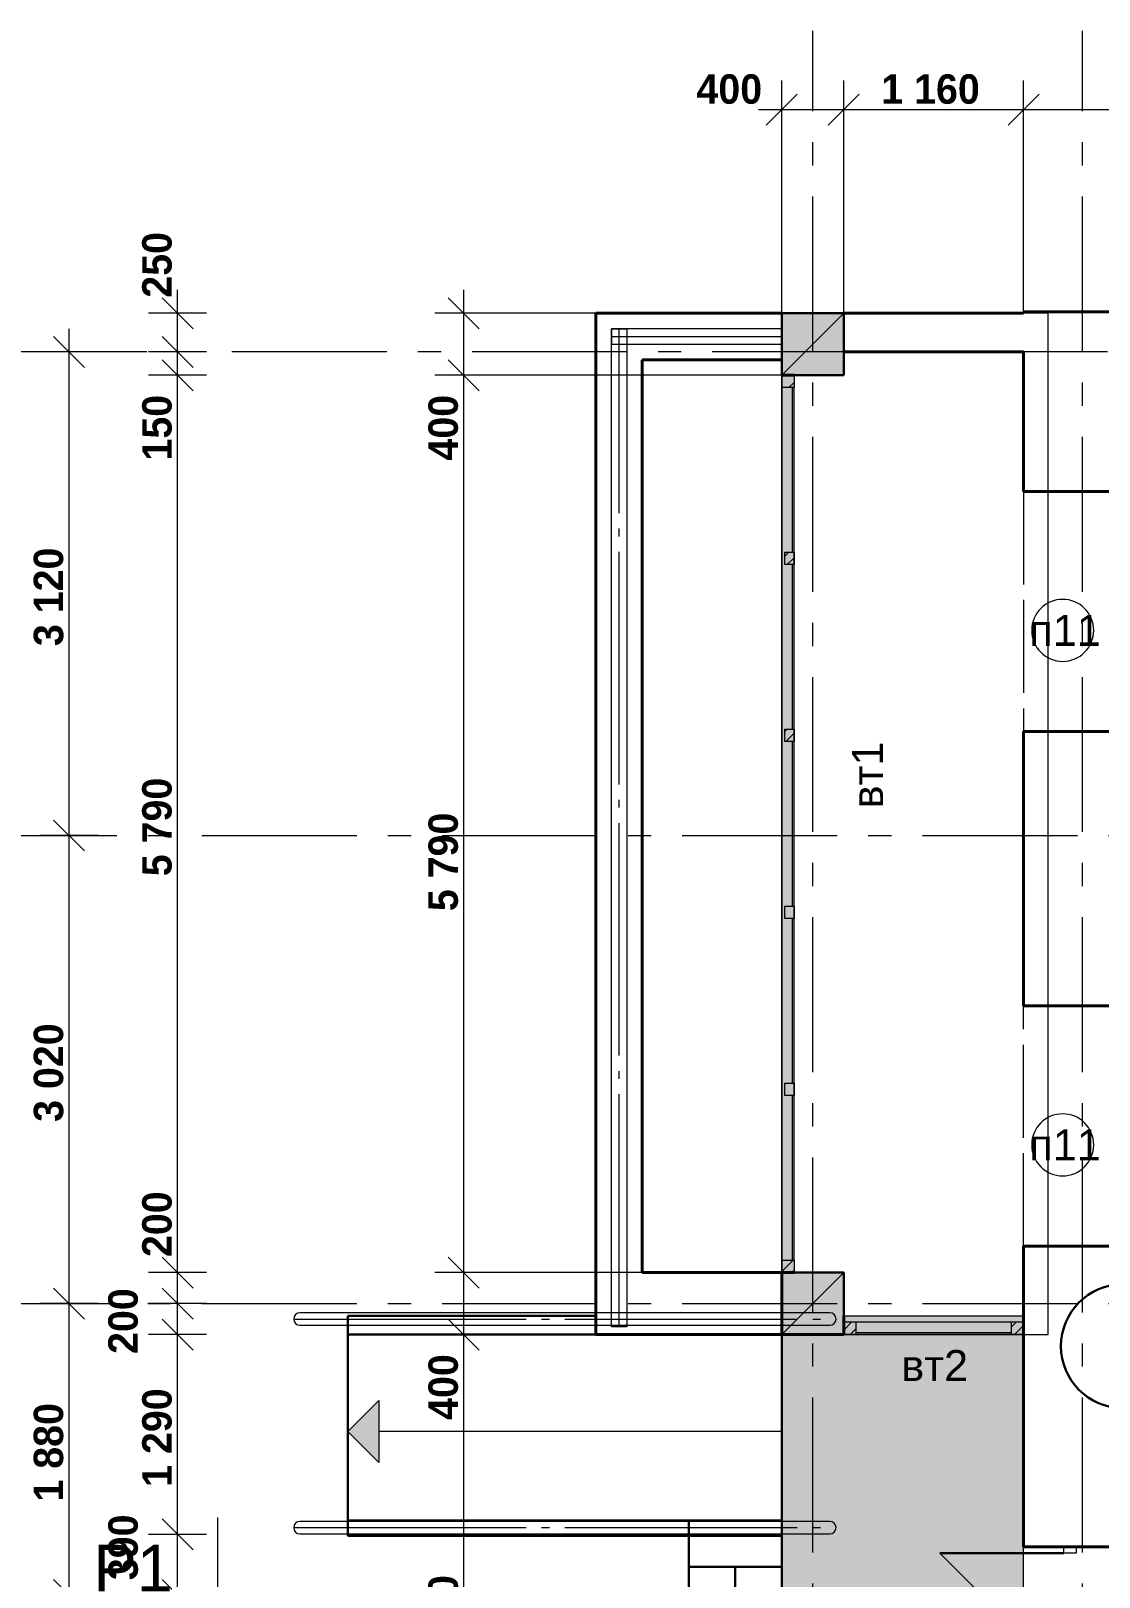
# Model space of a CAD drawing. Extents: x 299995 to 392849, y -57101 to -11292.
# Drawn here: x 306372 to 313266, y -26842 to -16865 of the extents above; entities that cross this region are included whole.
import ezdxf

# ---------------------------------------------------------------- set-up
doc = ezdxf.new("R2010")
doc.units = 0
doc.header["$MEASUREMENT"] = 0
for name, pattern in [('Пунктирная', [200, 100, -100]), ('Штриховая', [700, 600, -100]), ('Штрихпунктирная', [1750, 1500, -100, 50, -100]), ('Штрихштриховая', [1550, 1000, -200, 150, -200])]:
    doc.linetypes.add(name, pattern=pattern)
for name, color, linetype, lineweight in [('0_Ном_пера__1', 7, 'Continuous', 13), ('0_Ном_пера__19', 255, 'Continuous', 0), ('0_Ном_пера__21', 7, 'Continuous', 20), ('0_Ном_пера__41', 7, 'Continuous', 30), ('0_Ном_пера__61', 7, 'Continuous', 40), ('0_Ном_пера__7', 7, 'Continuous', 5), ('Интерьер- Перегородка_Ном_пера__1', 7, 'Continuous', 13), ('Интерьер- Перегородка_Ном_пера__19', 255, 'Continuous', 0), ('Интерьер- Перегородка_Ном_пера__21', 7, 'Continuous', 20), ('Интерьер- Перегородка_Ном_пера__41', 7, 'Continuous', 30), ('Интерьер- Перегородка_Ном_пера__61', 7, 'Continuous', 40), ('Интерьер- Перегородка_Ном_пера__7', 7, 'Continuous', 5), ('Колонны_Ном_пера__1', 7, 'Continuous', 13), ('Колонны_Ном_пера__21', 7, 'Continuous', 20), ('Колонны_Ном_пера__41', 7, 'Continuous', 30), ('Лестницы внутренние_Ном_пера__41', 7, 'Continuous', 30), ('Линии разрезов_Ном_пера__1', 7, 'Continuous', 13), ('Линии разрезов_Ном_пера__7', 7, 'Continuous', 5), ('перегородки_Ном_пера__41', 7, 'Continuous', 30), ('Перекрытия_Ном_пера__1', 7, 'Continuous', 13), ('Перекрытия_Ном_пера__21', 7, 'Continuous', 20)]:
    doc.layers.add(name, color=color, linetype=linetype, lineweight=lineweight)
for name, color, linetype, lineweight, true_color in [('0_Ном_пера__2', 7, 'Continuous', 13, 0x7f7f7f), ('0_Ном_пера__3', 7, 'Continuous', 18, 0xdd5800), ('0_Ном_пера__91', 171, 'Continuous', 13, 0xaaaaff), ('0_Ном_пера__98', 7, 'Continuous', 13, 0x001f3e), ('Интерьер- Перегородка_Ном_пера__2', 7, 'Continuous', 13, 0x7f7f7f), ('Интерьер- Перегородка_Ном_пера__3', 7, 'Continuous', 18, 0xdd5800), ('Интерьер- Перегородка_Ном_пера__91', 171, 'Continuous', 13, 0xaaaaff), ('Перекрытия_Ном_пера__191', 7, 'Continuous', 0, 0xe8e8e8), ('Перекрытия_Ном_пера__4', 7, 'Continuous', 20, 0x016515), ('Розміри ОСЕЙ_Ном_пера__98', 7, 'Continuous', 13, 0x001f3e)]:
    doc.layers.add(name, color=color, linetype=linetype, lineweight=lineweight, true_color=true_color)
for name, color, linetype in [('Линии разрезов', 7, 'Continuous'), ('Перекрытия', 7, 'Continuous'), ('Розміри ОСЕЙ', 7, 'Continuous')]:
    doc.layers.add(name, color=color, linetype=linetype)
doc.styles.add('СГЕНЕРИР_СТИЛЬ_1', font='')
doc.styles.add('СГЕНЕРИР_СТИЛЬ_3', font='')
doc.styles.add('СГЕНЕРИР_СТИЛЬ_4', font='')
doc.styles.get('СГЕНЕРИР_СТИЛЬ_1').set_extended_font_data('Arial Кириллический')
doc.styles.get('СГЕНЕРИР_СТИЛЬ_3').set_extended_font_data('Arial Unicode MS Кириллический')
doc.styles.get('СГЕНЕРИР_СТИЛЬ_4').set_extended_font_data('Century Gothic', bold=True)
doc.dimstyles.new('СГЕНЕРИР_СТИЛЬ__13', dxfattribs={"dimtxt": 189.999998, "dimasz": 190, "dimexe": 0.18, "dimexo": 0, "dimgap": 0.09, "dimtad": 1, "dimdec": 0, "dimzin": 0, "dimdsep": 46, "dimtxsty": 'СГЕНЕРИР_СТИЛЬ_3', "dimblk": 'ARROWHEAD_6', "dimblk1": 'ARROWHEAD_6', "dimblk2": 'ARROWHEAD_6', "dimcen": 0.09, "dimclrd": 256, "dimclre": 256, "dimclrt": 256, "dimadec": 0, "dimazin": 0, "dimtfac": 1, "dimtdec": 4, "dimtmove": 0, "dimatfit": 3, "dimfxl": 0, "dimtolj": 1, "dimtzin": 0, "dimarcsym": 0})
doc.dimstyles.new('СГЕНЕРИР_СТИЛЬ__15', dxfattribs={"dimtxt": 189.999998, "dimasz": 190, "dimexe": 0.18, "dimexo": 0, "dimgap": 0.09, "dimtad": 1, "dimtih": 1, "dimtoh": 1, "dimdec": 0, "dimzin": 0, "dimdsep": 46, "dimtxsty": 'СГЕНЕРИР_СТИЛЬ_3', "dimblk": 'ARROWHEAD_6', "dimblk1": 'ARROWHEAD_6', "dimblk2": 'ARROWHEAD_6', "dimcen": 0.09, "dimclrd": 256, "dimclre": 256, "dimclrt": 256, "dimadec": 0, "dimazin": 0, "dimtfac": 1, "dimtdec": 4, "dimtmove": 0, "dimatfit": 3, "dimfxl": 0, "dimtolj": 1, "dimtzin": 0, "dimarcsym": 0})
pattern_1 = [(45, (0, 0), (-176.7767, 176.7767), []), (45, (-35.36, 35.36), (-176.7767, 176.7767), []), (45, (-70.7, 70.7), (-176.7767, 176.7767), [])]

# ---------------------------------------------------------------- blocks, each defined once
blk = doc.blocks.new('Линия_4048', base_point=(311218.1, -25901.4))
at = {"layer": '0_Ном_пера__1', "linetype": 'Continuous'}
blk.add_hatch(color=256, dxfattribs=at).paths.add_polyline_path([(308418.2, -25901.4), (308618.2, -25701.4), (308618.2, -26101.4)], flags=0)
for p, q in [((308418.2, -25901.4), (308618.2, -25701.4)), ((308618.2, -25701.4), (308618.2, -26101.4)), ((308418.2, -25901.4), (308618.2, -26101.4))]:
    blk.add_line(p, q, dxfattribs=at)
at = {"layer": '0_Ном_пера__21', "linetype": 'Continuous'}
blk.add_line((311218.1, -25901.4), (308618.2, -25901.4), dxfattribs=at)
blk = doc.blocks.new('Плоскость сечения_1', base_point=(331104.5, -27680))
at = {"layer": 'Линии разрезов_Ном_пера__1', "linetype": 'Continuous'}
blk.add_line((307577.7, -27145), (307577.7, -26456.4), dxfattribs=at)
at = {"layer": 'Линии разрезов_Ном_пера__7', "linetype": 'Continuous', "insert": (306775.7, -26783.5), "char_height": 300, "attachment_point": 4, "style": 'СГЕНЕРИР_СТИЛЬ_1'}
blk.add_mtext('{Р1}', dxfattribs=at)
blk = doc.blocks.new('Линия_5158', base_point=(327269.6, -18936.6))
at = {"layer": 'Перекрытия_Ном_пера__4', "linetype": 'Штрихштриховая'}
blk.add_line((327269.6, -18936.6), (305925.9, -18936.6), dxfattribs=at)
blk = doc.blocks.new('Линия_5166', base_point=(305525.9, -25076.6))
at = {"layer": 'Перекрытия_Ном_пера__4', "linetype": 'Штрихштриховая'}
blk.add_line((305925.9, -25076.6), (314483.1, -25076.6), dxfattribs=at)
at = {"layer": 'Перекрытия_Ном_пера__4', "linetype": 'Continuous'}
blk.add_circle((305525.9, -25076.6), 400, dxfattribs=at)
blk = doc.blocks.new('Линия_5168', base_point=(313158.1, -54983.9))
at = {"layer": 'Перекрытия_Ном_пера__4', "linetype": 'Штрихштриховая'}
blk.add_line((313158.1, -54583.9), (313158.1, -16865.1), dxfattribs=at)
blk = doc.blocks.new('Линия_5180', base_point=(311418.1, -54983.9))
at = {"layer": 'Перекрытия_Ном_пера__4', "linetype": 'Штрихштриховая'}
blk.add_line((311418.1, -54583.9), (311418.1, -16865.1), dxfattribs=at)
blk = doc.blocks.new('Линия_5188', base_point=(305525.9, -22056.6))
at = {"layer": 'Перекрытия_Ном_пера__4', "linetype": 'Штрихштриховая'}
blk.add_line((305925.9, -22056.6), (389097.3, -22056.6), dxfattribs=at)
blk = doc.blocks.new('*D432')
at = {"layer": 'Розміри ОСЕЙ_Ном_пера__98', "linetype": 'Continuous'}
for p, q in [((309065.7, -25176.6), (309265.7, -25376.6)), ((311618.1, -25276.6), (308978.2, -25276.6)), ((309165.7, -28976.6), (309165.7, -25276.6)), ((309065.7, -28876.6), (309265.7, -29076.6)), ((311218.1, -28976.6), (308978.2, -28976.6))]:
    blk.add_line(p, q, dxfattribs=at)
at = {"layer": 'Розміри ОСЕЙ_Ном_пера__98', "char_height": 190, "attachment_point": 1, "rotation": 90, "style": 'СГЕНЕРИР_СТИЛЬ_4'}
for s, insert in [('{400}', (308937.7, -25827.3)), ('{3\xa0700}', (308937.7, -27464.6)), ('{510}', (308937.7, -28876.6))]:
    blk.add_mtext(s, dxfattribs=dict(at, insert=insert))
blk = doc.blocks.new('ARROWHEAD_6')
at = {"linetype": 'Continuous'}
for p, q in [((0, 0), (-1, 0)), ((-0.5, -0.5), (0.5, 0.5))]:
    blk.add_line(p, q, dxfattribs=at)
blk = doc.blocks.new('*D433')
at = {"layer": 'Розміри ОСЕЙ_Ном_пера__98', "linetype": 'Continuous'}
for p, q in [((309065.7, -24776.6), (309265.7, -24976.6)), ((311618.1, -24876.6), (308978.2, -24876.6)), ((309165.7, -25276.6), (309165.7, -24876.6)), ((309065.7, -25176.6), (309265.7, -25376.6)), ((311618.1, -25276.6), (308978.2, -25276.6))]:
    blk.add_line(p, q, dxfattribs=at)
blk = doc.blocks.new('*D434')
at = {"layer": 'Розміри ОСЕЙ_Ном_пера__98', "linetype": 'Continuous'}
for p, q in [((309065.7, -18986.6), (309265.7, -19186.6)), ((311218.1, -19086.6), (308978.2, -19086.6)), ((309165.7, -24876.6), (309165.7, -19086.6)), ((309065.7, -24776.6), (309265.7, -24976.6)), ((311618.1, -24876.6), (308978.2, -24876.6))]:
    blk.add_line(p, q, dxfattribs=at)
at = {"layer": 'Розміри ОСЕЙ_Ном_пера__98', "char_height": 190, "attachment_point": 1, "rotation": 90, "style": 'СГЕНЕРИР_СТИЛЬ_4'}
for s, insert in [('{400}', (308937.7, -19637.3)), ('{5\xa0790}', (308937.7, -22544.9))]:
    blk.add_mtext(s, dxfattribs=dict(at, insert=insert))
blk = doc.blocks.new('*D435')
at = {"layer": 'Розміри ОСЕЙ_Ном_пера__98', "linetype": 'Continuous'}
for p, q in [((309165.7, -18686.6), (309165.7, -18536.6)), ((309265.7, -18786.6), (309065.7, -18586.6)), ((311218.1, -18686.6), (308978.2, -18686.6)), ((309165.7, -19086.6), (309165.7, -18686.6)), ((309065.7, -18986.6), (309265.7, -19186.6)), ((311218.1, -19086.6), (308978.2, -19086.6))]:
    blk.add_line(p, q, dxfattribs=at)
blk = doc.blocks.new('*D471')
at = {"layer": 'Розміри ОСЕЙ_Ном_пера__98', "linetype": 'Continuous'}
for p, q in [((306518.4, -24976.6), (306718.4, -25176.6)), ((306805.9, -25076.6), (306430.9, -25076.6)), ((306618.4, -26956.6), (306618.4, -25076.6)), ((306518.4, -26856.6), (306718.4, -27056.6)), ((306805.9, -26956.6), (306430.9, -26956.6))]:
    blk.add_line(p, q, dxfattribs=at)
at = {"layer": 'Розміри ОСЕЙ_Ном_пера__98', "insert": (306390.4, -26354.6), "char_height": 190, "attachment_point": 1, "rotation": 90, "style": 'СГЕНЕРИР_СТИЛЬ_4'}
blk.add_mtext('{1\xa0880}', dxfattribs=at)
blk = doc.blocks.new('*D472')
at = {"layer": 'Розміри ОСЕЙ_Ном_пера__98', "linetype": 'Continuous'}
for p, q in [((306518.4, -21956.6), (306718.4, -22156.6)), ((306805.9, -22056.6), (306430.9, -22056.6)), ((306618.4, -25076.6), (306618.4, -22056.6)), ((306518.4, -24976.6), (306718.4, -25176.6)), ((306805.9, -25076.6), (306430.9, -25076.6))]:
    blk.add_line(p, q, dxfattribs=at)
at = {"layer": 'Розміри ОСЕЙ_Ном_пера__98', "insert": (306390.4, -23904.6), "char_height": 190, "attachment_point": 1, "rotation": 90, "style": 'СГЕНЕРИР_СТИЛЬ_4'}
blk.add_mtext('{3\xa0020}', dxfattribs=at)
blk = doc.blocks.new('*D473')
at = {"layer": 'Розміри ОСЕЙ_Ном_пера__98', "linetype": 'Continuous'}
for p, q in [((306718.4, -19036.6), (306518.4, -18836.6)), ((306618.4, -18936.6), (306618.4, -18786.6)), ((306805.9, -18936.6), (306430.9, -18936.6)), ((306618.4, -22056.6), (306618.4, -18936.6)), ((306518.4, -21956.6), (306718.4, -22156.6)), ((306805.9, -22056.6), (306430.9, -22056.6))]:
    blk.add_line(p, q, dxfattribs=at)
at = {"layer": 'Розміри ОСЕЙ_Ном_пера__98', "insert": (306390.4, -20834.6), "char_height": 190, "attachment_point": 1, "rotation": 90, "style": 'СГЕНЕРИР_СТИЛЬ_4'}
blk.add_mtext('{3\xa0120}', dxfattribs=at)
blk = doc.blocks.new('*D492')
at = {"layer": 'Розміри ОСЕЙ_Ном_пера__98', "linetype": 'Continuous'}
for p, q in [((307218.4, -26466.6), (307418.4, -26666.6)), ((307505.9, -26566.6), (307130.9, -26566.6)), ((307318.4, -26956.6), (307318.4, -26566.6)), ((307218.4, -26856.6), (307418.4, -27056.6)), ((307505.9, -26956.6), (307130.9, -26956.6))]:
    blk.add_line(p, q, dxfattribs=at)
at = {"layer": 'Розміри ОСЕЙ_Ном_пера__98', "insert": (306871.9, -26861.6), "char_height": 190, "attachment_point": 1, "rotation": 90, "style": 'СГЕНЕРИР_СТИЛЬ_4'}
blk.add_mtext('{390}', dxfattribs=at)
blk = doc.blocks.new('*D493')
at = {"layer": 'Розміри ОСЕЙ_Ном_пера__98', "linetype": 'Continuous'}
for p, q in [((307218.4, -25176.6), (307418.4, -25376.6)), ((307505.9, -25276.6), (307130.9, -25276.6)), ((307318.4, -26566.6), (307318.4, -25276.6)), ((307218.4, -26466.6), (307418.4, -26666.6)), ((307505.9, -26566.6), (307130.9, -26566.6))]:
    blk.add_line(p, q, dxfattribs=at)
at = {"layer": 'Розміри ОСЕЙ_Ном_пера__98', "char_height": 190, "attachment_point": 1, "rotation": 90, "style": 'СГЕНЕРИР_СТИЛЬ_4'}
for s, insert in [('{200}', (306871.9, -25401.9)), ('{1\xa0290}', (307090.4, -26259.6))]:
    blk.add_mtext(s, dxfattribs=dict(at, insert=insert))
blk = doc.blocks.new('*D494')
at = {"layer": 'Розміри ОСЕЙ_Ном_пера__98', "linetype": 'Continuous'}
for p, q in [((307218.4, -24976.6), (307418.4, -25176.6)), ((307505.9, -25076.6), (307130.9, -25076.6)), ((307318.4, -25276.6), (307318.4, -25076.6)), ((307218.4, -25176.6), (307418.4, -25376.6)), ((307505.9, -25276.6), (307130.9, -25276.6))]:
    blk.add_line(p, q, dxfattribs=at)
blk = doc.blocks.new('*D495')
at = {"layer": 'Розміри ОСЕЙ_Ном_пера__98', "linetype": 'Continuous'}
for p, q in [((307218.4, -24776.6), (307418.4, -24976.6)), ((307505.9, -24876.6), (307130.9, -24876.6)), ((307318.4, -25076.6), (307318.4, -24876.6)), ((307218.4, -24976.6), (307418.4, -25176.6)), ((307505.9, -25076.6), (307130.9, -25076.6))]:
    blk.add_line(p, q, dxfattribs=at)
blk = doc.blocks.new('*D496')
at = {"layer": 'Розміри ОСЕЙ_Ном_пера__98', "linetype": 'Continuous'}
for p, q in [((307218.4, -18986.6), (307418.4, -19186.6)), ((307505.9, -19086.6), (307130.9, -19086.6)), ((307318.4, -24876.6), (307318.4, -19086.6)), ((307218.4, -24776.6), (307418.4, -24976.6)), ((307505.9, -24876.6), (307130.9, -24876.6))]:
    blk.add_line(p, q, dxfattribs=at)
at = {"layer": 'Розміри ОСЕЙ_Ном_пера__98', "char_height": 190, "attachment_point": 1, "rotation": 90, "style": 'СГЕНЕРИР_СТИЛЬ_4'}
for s, insert in [('{150}', (307090.4, -19637.3)), ('{5\xa0790}', (307090.4, -22319.6)), ('{200}', (307090.4, -24776.6))]:
    blk.add_mtext(s, dxfattribs=dict(at, insert=insert))
blk = doc.blocks.new('*D497')
at = {"layer": 'Розміри ОСЕЙ_Ном_пера__98', "linetype": 'Continuous'}
for p, q in [((307218.4, -18836.6), (307418.4, -19036.6)), ((307505.9, -18936.6), (307130.9, -18936.6)), ((307318.4, -19086.6), (307318.4, -18936.6)), ((307218.4, -18986.6), (307418.4, -19186.6)), ((307505.9, -19086.6), (307130.9, -19086.6))]:
    blk.add_line(p, q, dxfattribs=at)
blk = doc.blocks.new('*D498')
at = {"layer": 'Розміри ОСЕЙ_Ном_пера__98', "linetype": 'Continuous'}
for p, q in [((307318.4, -18686.6), (307318.4, -18536.6)), ((307418.4, -18786.6), (307218.4, -18586.6)), ((307505.9, -18686.6), (307130.9, -18686.6)), ((307318.4, -18936.6), (307318.4, -18686.6)), ((307218.4, -18836.6), (307418.4, -19036.6)), ((307505.9, -18936.6), (307130.9, -18936.6))]:
    blk.add_line(p, q, dxfattribs=at)
at = {"layer": 'Розміри ОСЕЙ_Ном_пера__98', "insert": (307090.4, -18586.6), "char_height": 190, "attachment_point": 1, "rotation": 90, "style": 'СГЕНЕРИР_СТИЛЬ_4'}
blk.add_mtext('{250}', dxfattribs=at)
blk = doc.blocks.new('*D625')
at = {"layer": 'Розміри ОСЕЙ_Ном_пера__98', "linetype": 'Continuous'}
for p, q in [((311218.1, -18686.6), (311218.1, -17185.6)), ((311618.1, -18686.6), (311618.1, -17185.6)), ((311318.1, -17273.1), (311118.1, -17473.1)), ((311718.1, -17273.1), (311518.1, -17473.1)), ((311068.1, -17373.1), (311218.1, -17373.1)), ((311218.1, -17373.1), (311618.1, -17373.1))]:
    blk.add_line(p, q, dxfattribs=at)
at = {"layer": 'Розміри ОСЕЙ_Ном_пера__98', "insert": (310667.4, -17145.1), "char_height": 190, "attachment_point": 1, "style": 'СГЕНЕРИР_СТИЛЬ_4'}
blk.add_mtext('{400}', dxfattribs=at)
blk = doc.blocks.new('*D626')
at = {"layer": 'Розміри ОСЕЙ_Ном_пера__98', "linetype": 'Continuous'}
for p, q in [((311618.1, -18686.6), (311618.1, -17185.6)), ((312778.1, -18676.6), (312778.1, -17185.6)), ((311718.1, -17273.1), (311518.1, -17473.1)), ((312878.1, -17273.1), (312678.1, -17473.1)), ((311618.1, -17373.1), (312778.1, -17373.1))]:
    blk.add_line(p, q, dxfattribs=at)
at = {"layer": 'Розміри ОСЕЙ_Ном_пера__98', "insert": (311860.1, -17145.1), "char_height": 190, "attachment_point": 1, "style": 'СГЕНЕРИР_СТИЛЬ_4'}
blk.add_mtext('{1\xa0160}', dxfattribs=at)
blk = doc.blocks.new('*D627')
at = {"layer": 'Розміри ОСЕЙ_Ном_пера__98', "linetype": 'Continuous'}
for p, q in [((312778.1, -18676.6), (312778.1, -17185.6)), ((328248.2, -18676.6), (328248.2, -17185.6)), ((312878.1, -17273.1), (312678.1, -17473.1)), ((328148.2, -17473.1), (328348.2, -17273.1)), ((312778.1, -17373.1), (328248.2, -17373.1)), ((328248.2, -17373.1), (328398.2, -17373.1))]:
    blk.add_line(p, q, dxfattribs=at)
at = {"layer": 'Розміри ОСЕЙ_Ном_пера__98', "insert": (320100.1, -17145.1), "char_height": 190, "attachment_point": 1, "style": 'СГЕНЕРИР_СТИЛЬ_4'}
blk.add_mtext('{15\xa0470}', dxfattribs=at)

msp = doc.modelspace()

# ---------------------------------------------------------------- hatches: boundary and pattern name
at = {"layer": '0_Ном_пера__19', "linetype": 'Continuous'}
msp.add_hatch(color=256, dxfattribs=at).paths.add_polyline_path([(311618.1, -25276.6), (312778.1, -25276.6), (312778.1, -25156.6), (311618.1, -25156.6)], flags=0)
at = {"layer": '0_Ном_пера__91', "linetype": 'Continuous'}
h = msp.add_hatch(dxfattribs=at)
h.set_pattern_fill('Алюминий', color=256, style=0, pattern_type=2)
h.set_pattern_definition(pattern_1)
h.paths.add_polyline_path([(311698.1, -25276.6), (311698.1, -25196.6), (311618.1, -25196.6), (311618.1, -25276.6)], flags=0)
h = msp.add_hatch(dxfattribs=at)
h.set_pattern_fill('Алюминий', color=256, style=0, pattern_type=2)
h.set_pattern_definition(pattern_1)
h.paths.add_polyline_path([(312778.1, -25276.6), (312778.1, -25196.6), (312698.1, -25196.6), (312698.1, -25276.6)], flags=0)
at = {"layer": 'Интерьер- Перегородка_Ном_пера__19', "linetype": 'Continuous'}
msp.add_hatch(color=256, dxfattribs=at).paths.add_polyline_path([(311298.1, -19086.6), (311218.1, -19086.6), (311218.1, -24876.6), (311298.1, -24876.6)], flags=0)
at = {"layer": 'Интерьер- Перегородка_Ном_пера__91', "linetype": 'Continuous'}
h = msp.add_hatch(dxfattribs=at)
h.set_pattern_fill('Алюминий', color=256, style=0, pattern_type=2)
h.set_pattern_definition(pattern_1)
h.paths.add_polyline_path([(311298.1, -19166.6), (311298.1, -19086.6), (311218.1, -19086.6), (311218.1, -19166.6)], flags=0)
h = msp.add_hatch(dxfattribs=at)
h.set_pattern_fill('Алюминий', color=256, style=0, pattern_type=2)
h.set_pattern_definition(pattern_1)
h.paths.add_polyline_path([(311298.1, -20308.6), (311298.1, -20228.6), (311238.1, -20228.6), (311238.1, -20308.6)], flags=0)
h = msp.add_hatch(dxfattribs=at)
h.set_pattern_fill('Алюминий', color=256, style=0, pattern_type=2)
h.set_pattern_definition(pattern_1)
h.paths.add_polyline_path([(311298.1, -21450.6), (311298.1, -21370.6), (311238.1, -21370.6), (311238.1, -21450.6)], flags=0)
h = msp.add_hatch(dxfattribs=at)
h.set_pattern_fill('Алюминий', color=256, style=0, pattern_type=2)
h.set_pattern_definition(pattern_1)
h.paths.add_polyline_path([(311298.1, -22592.6), (311298.1, -22512.6), (311238.1, -22512.6), (311238.1, -22592.6)], flags=0)
h = msp.add_hatch(dxfattribs=at)
h.set_pattern_fill('Алюминий', color=256, style=0, pattern_type=2)
h.set_pattern_definition(pattern_1)
h.paths.add_polyline_path([(311298.1, -23734.6), (311298.1, -23654.6), (311238.1, -23654.6), (311238.1, -23734.6)], flags=0)
h = msp.add_hatch(dxfattribs=at)
h.set_pattern_fill('Алюминий', color=256, style=0, pattern_type=2)
h.set_pattern_definition(pattern_1)
h.paths.add_polyline_path([(311298.1, -24876.6), (311298.1, -24796.6), (311218.1, -24796.6), (311218.1, -24876.6)], flags=0)
at = {"layer": 'Колонны_Ном_пера__1', "linetype": 'Continuous'}
for points in [[(311218.1, -19086.6), (311618.1, -19086.6), (311618.1, -18686.6), (311218.1, -18686.6)], [(311218.1, -25276.6), (311618.1, -25276.6), (311618.1, -24876.6), (311218.1, -24876.6)]]:
    msp.add_hatch(color=256, dxfattribs=at).paths.add_polyline_path(points, flags=0)
at = {"layer": 'Перекрытия_Ном_пера__191', "linetype": 'Continuous'}
msp.add_hatch(color=256, dxfattribs=at).paths.add_polyline_path([(312778.1, -28976.6), (312778.1, -25276.6), (311218.1, -25276.6), (311218.1, -26526.5), (311218.1, -28976.6)], flags=0)

# ---------------------------------------------------------------- linework, layer by layer
at = {"layer": '0_Ном_пера__1', "linetype": 'Continuous'}
for p, q in [((310118.1, -25226.6), (310118.1, -18786.6)), ((310118.1, -18786.6), (310218.1, -18786.6)), ((310118.1, -18786.6), (310118.1, -18886.6)), ((311219.2, -18786.6), (310118.1, -18786.6)), ((310218.1, -18786.6), (310218.1, -25226.6)), ((311219.2, -18886.6), (311219.2, -18786.6)), ((310118.1, -18886.6), (311219.2, -18886.6)), ((310218.1, -25226.6), (310118.1, -25226.6))]:
    msp.add_line(p, q, dxfattribs=at)
at = {"layer": '0_Ном_пера__1', "linetype": 'Штрихпунктирная'}
for p, q in [((310118.1, -18836.6), (311219.2, -18836.6)), ((310168.1, -25226.6), (310168.1, -18786.6))]:
    msp.add_line(p, q, dxfattribs=at)
at = {"layer": '0_Ном_пера__2', "linetype": 'Continuous'}
for p, q in [((311618.1, -25156.6), (312778.1, -25156.6)), ((311698.1, -25196.6), (311618.1, -25196.6)), ((311618.1, -25196.6), (311618.1, -25276.6)), ((311698.1, -25276.6), (311698.1, -25196.6)), ((312698.1, -25196.6), (311698.1, -25196.6)), ((312778.1, -25196.6), (312698.1, -25196.6)), ((312698.1, -25196.6), (312698.1, -25276.6)), ((312778.1, -25276.6), (312778.1, -25196.6)), ((311618.1, -25276.6), (311698.1, -25276.6)), ((312698.1, -25276.6), (311698.1, -25276.6)), ((312698.1, -25276.6), (312778.1, -25276.6))]:
    msp.add_line(p, q, dxfattribs=at)
at = {"layer": '0_Ном_пера__41', "linetype": 'Continuous'}
for p, q in [((310018.1, -25156.6), (308418.2, -25156.6)), ((308418.2, -25156.6), (308418.2, -25276.6)), ((310018.1, -25276.6), (310018.1, -25156.6)), ((308418.2, -25276.6), (310018.1, -25276.6)), ((311218.1, -25276.6), (308418.2, -25276.6)), ((308418.2, -25276.6), (308418.2, -26476.5)), ((311218.1, -26476.5), (311218.1, -25276.6)), ((311218.1, -26476.5), (308418.2, -26476.5)), ((308418.2, -26476.5), (308418.2, -26576.5)), ((308418.2, -26476.5), (311218.1, -26476.5)), ((311218.1, -26476.5), (310618.1, -26476.5)), ((310618.1, -26476.5), (310618.1, -26776.6)), ((311218.1, -26776.6), (311218.1, -26476.5)), ((311218.1, -26576.5), (311218.1, -26476.5)), ((308418.2, -26576.5), (311218.1, -26576.5)), ((310618.1, -26776.6), (311218.1, -26776.6))]:
    msp.add_line(p, q, dxfattribs=at)
at = {"layer": '0_Ном_пера__61', "linetype": 'Continuous'}
for p, q in [((311218.1, -18686.6), (310018.1, -18686.6)), ((310018.1, -18686.6), (310018.1, -25276.6)), ((310318.1, -24876.6), (310318.1, -18986.6)), ((310318.1, -18986.6), (311218.1, -18986.6)), ((311218.1, -24876.6), (310318.1, -24876.6)), ((311618.1, -25276.6), (311618.1, -25156.6)), ((312778.1, -25276.6), (312778.1, -25156.6)), ((310018.1, -25276.6), (311218.1, -25276.6)), ((311218.1, -25276.6), (311618.1, -25276.6))]:
    msp.add_line(p, q, dxfattribs=at)
at = {"layer": '0_Ном_пера__7', "linetype": 'Continuous'}
msp.add_line((312698.1, -25266.6), (311698.1, -25266.6), dxfattribs=at)
at = {"layer": '0_Ном_пера__98', "linetype": 'Continuous'}
for p, q in [((311528.1, -25136.6), (308108.2, -25136.6)), ((308108.2, -25216.6), (311528.1, -25216.6)), ((311528.1, -26482.6), (308108.2, -26482.6)), ((308108.2, -26562.6), (311528.1, -26562.6))]:
    msp.add_line(p, q, dxfattribs=at)
at = {"layer": '0_Ном_пера__98', "linetype": 'Штрихпунктирная'}
for p, q in [((308068.2, -25176.6), (311568.1, -25176.6)), ((308068.2, -26522.6), (311568.1, -26522.6))]:
    msp.add_line(p, q, dxfattribs=at)
at = {"layer": '0_Ном_пера__98', "linetype": 'Continuous'}
for centre, start, end in [((308108.2, -25176.6), 90, 270), ((311528.1, -25176.6), 270, 90), ((308108.2, -26522.6), 90, 270), ((311528.1, -26522.6), 270, 90)]:
    msp.add_arc(centre, 40, start, end, dxfattribs=at)
at = {"layer": 'Интерьер- Перегородка_Ном_пера__1', "linetype": 'Continuous'}
for p, q in [((311238.1, -20308.6), (311238.1, -20228.6)), ((311238.1, -20228.6), (311298.1, -20228.6)), ((311298.1, -20228.6), (311298.1, -20308.6)), ((311298.1, -20308.6), (311238.1, -20308.6)), ((311238.1, -21450.6), (311238.1, -21370.6)), ((311238.1, -21370.6), (311298.1, -21370.6)), ((311298.1, -21370.6), (311298.1, -21450.6)), ((311298.1, -21450.6), (311238.1, -21450.6)), ((311238.1, -22592.6), (311238.1, -22512.6)), ((311238.1, -22512.6), (311298.1, -22512.6)), ((311298.1, -22512.6), (311298.1, -22592.6)), ((311298.1, -22592.6), (311238.1, -22592.6)), ((311238.1, -23734.6), (311238.1, -23654.6)), ((311238.1, -23654.6), (311298.1, -23654.6)), ((311298.1, -23734.6), (311238.1, -23734.6)), ((311298.1, -23654.6), (311298.1, -23734.6))]:
    msp.add_line(p, q, dxfattribs=at)
at = {"layer": 'Интерьер- Перегородка_Ном_пера__1', "linetype": 'Пунктирная'}
for p, q in [((313038.1, -26646.6), (313118.1, -26646.6)), ((313038.1, -26686.6), (313038.1, -26646.6)), ((313078.1, -26686.6), (313038.1, -26686.6)), ((313103.5, -26686.6), (313078.1, -26686.6)), ((313118.1, -26686.6), (313103.5, -26686.6)), ((313118.1, -26646.6), (313118.1, -26686.6))]:
    msp.add_line(p, q, dxfattribs=at)
at = {"layer": 'Интерьер- Перегородка_Ном_пера__19', "linetype": 'Штриховая'}
for p, q in [((312778.1, -19836.6), (312778.1, -21386.6)), ((312778.1, -24706.6), (312778.1, -23156.6))]:
    msp.add_line(p, q, dxfattribs=at)
at = {"layer": 'Интерьер- Перегородка_Ном_пера__2', "linetype": 'Continuous'}
for p, q in [((311218.1, -19086.6), (311218.1, -24876.6)), ((311218.1, -19166.6), (311218.1, -19086.6)), ((311218.1, -19086.6), (311298.1, -19086.6)), ((311298.1, -19086.6), (311298.1, -19166.6)), ((311298.1, -19166.6), (311218.1, -19166.6)), ((311218.1, -24796.6), (311218.1, -19166.6)), ((311298.1, -24796.6), (311298.1, -19166.6)), ((311218.1, -24876.6), (311218.1, -24796.6)), ((311218.1, -24796.6), (311298.1, -24796.6)), ((311298.1, -24796.6), (311298.1, -24876.6)), ((311298.1, -24876.6), (311218.1, -24876.6))]:
    msp.add_line(p, q, dxfattribs=at)
at = {"layer": 'Интерьер- Перегородка_Ном_пера__21', "linetype": 'Continuous'}
msp.add_line((313038.1, -27486.6), (312238.1, -26686.6), dxfattribs=at)
at = {"layer": 'Интерьер- Перегородка_Ном_пера__3', "linetype": 'Continuous'}
for centre, start, end in [((313030.9, -20732.9), 90, 270), ((313030.9, -20732.9), 270, 90), ((313030.9, -24052.9), 90, 270), ((313030.9, -24052.9), 270, 90)]:
    msp.add_arc(centre, 200, start, end, dxfattribs=at)
at = {"layer": 'Интерьер- Перегородка_Ном_пера__41', "linetype": 'Continuous'}
msp.add_line((313038.1, -26686.6), (312238.1, -26686.6), dxfattribs=at)
at = {"layer": 'Интерьер- Перегородка_Ном_пера__61', "linetype": 'Continuous'}
for p, q in [((312778.1, -18686.6), (311618.1, -18686.6)), ((312778.1, -18676.6), (312778.1, -18686.6)), ((318668.1, -18676.6), (312778.1, -18676.6)), ((311618.1, -18936.6), (312778.1, -18936.6)), ((312778.1, -18936.6), (312778.1, -19836.6)), ((311298.1, -19086.6), (311218.1, -19086.6)), ((312778.1, -19836.6), (313418.1, -19836.6)), ((312778.1, -21386.6), (312778.1, -23156.6)), ((312778.1, -21386.6), (313418.1, -21386.6)), ((312778.1, -23156.6), (313418.1, -23156.6)), ((312778.1, -24706.6), (312778.1, -25156.6)), ((312778.1, -24706.6), (313418.1, -24706.6)), ((311218.1, -24876.6), (311218.1, -25276.6)), ((311298.1, -24876.6), (311218.1, -24876.6)), ((312778.1, -25276.6), (312778.1, -25721.6)), ((312778.1, -25721.6), (312778.1, -26646.6)), ((312778.1, -26646.6), (313418.1, -26646.6))]:
    msp.add_line(p, q, dxfattribs=at)
at = {"layer": 'Интерьер- Перегородка_Ном_пера__7', "linetype": 'Continuous'}
for p, q in [((311288.1, -20228.6), (311288.1, -19166.6)), ((311288.1, -21370.6), (311288.1, -20308.6)), ((311288.1, -22512.6), (311288.1, -21450.6)), ((311288.1, -23654.6), (311288.1, -22592.6)), ((311288.1, -24796.6), (311288.1, -23734.6))]:
    msp.add_line(p, q, dxfattribs=at)
at = {"layer": 'Колонны_Ном_пера__21', "linetype": 'Continuous'}
for p, q in [((311218.1, -19086.6), (311618.1, -18686.6)), ((311218.1, -25276.6), (311618.1, -24876.6))]:
    msp.add_line(p, q, dxfattribs=at)
at = {"layer": 'Колонны_Ном_пера__41', "linetype": 'Continuous'}
for p, q in [((311618.1, -18686.6), (311218.1, -18686.6)), ((311218.1, -18686.6), (311218.1, -19086.6)), ((311618.1, -19086.6), (311618.1, -18686.6)), ((311218.1, -19086.6), (311618.1, -19086.6)), ((311618.1, -24876.6), (311218.1, -24876.6)), ((311218.1, -24876.6), (311218.1, -25276.6)), ((311618.1, -25276.6), (311618.1, -24876.6)), ((311218.1, -25276.6), (311618.1, -25276.6))]:
    msp.add_line(p, q, dxfattribs=at)
at = {"layer": 'Лестницы внутренние_Ном_пера__41', "linetype": 'Continuous'}
for p, q in [((310618.1, -26776.6), (311218.1, -26776.6)), ((310618.1, -26776.6), (310618.1, -28976.6)), ((310618.1, -26776.6), (310618.1, -28976.6)), ((310918.1, -26776.6), (310918.1, -28976.6)), ((311218.1, -26776.6), (311218.1, -28976.6)), ((311218.1, -26776.6), (311218.1, -28976.6))]:
    msp.add_line(p, q, dxfattribs=at)
at = {"layer": 'перегородки_Ном_пера__41', "linetype": 'Continuous'}
msp.add_circle((313418.1, -25351.8), 398.7, dxfattribs=at)
at = {"layer": 'Перекрытия_Ном_пера__1', "linetype": 'Continuous'}
for p, q in [((312938.1, -18686.6), (311218.1, -18686.6)), ((311218.1, -18686.6), (311218.1, -25276.6)), ((312938.1, -25276.6), (312938.1, -18686.6)), ((311218.1, -25276.6), (312938.1, -25276.6))]:
    msp.add_line(p, q, dxfattribs=at)
at = {"layer": 'Перекрытия_Ном_пера__21', "linetype": 'Continuous'}
for p, q in [((312778.1, -25276.6), (311218.1, -25276.6)), ((311218.1, -25276.6), (311218.1, -26526.5)), ((312778.1, -28976.6), (312778.1, -25276.6)), ((311218.1, -26526.5), (311218.1, -28976.6))]:
    msp.add_line(p, q, dxfattribs=at)

# ---------------------------------------------------------------- block references
at = {"linetype": 'Continuous'}
msp.add_blockref('Линия_4048', (311218.1, -25901.4), dxfattribs=at)
at = {"layer": 'Линии разрезов'}
msp.add_blockref('Плоскость сечения_1', (331104.5, -27680), dxfattribs=at)
at = {"layer": 'Перекрытия', "linetype": 'Штрихштриховая'}
for name, p in [('Линия_5180', (311418.1, -54983.9)), ('Линия_5168', (313158.1, -54983.9)), ('Линия_5158', (327269.6, -18936.6)), ('Линия_5188', (305525.9, -22056.6)), ('Линия_5166', (305525.9, -25076.6))]:
    msp.add_blockref(name, p, dxfattribs=at)

# ---------------------------------------------------------------- texts
at = {"layer": '0_Ном_пера__3', "linetype": 'Continuous', "insert": (311988.7, -25576.6), "char_height": 200, "attachment_point": 7, "style": 'СГЕНЕРИР_СТИЛЬ_1'}
msp.add_mtext('{вт2}', dxfattribs=at)
at = {"layer": 'Интерьер- Перегородка_Ном_пера__3', "linetype": 'Continuous', "char_height": 200, "attachment_point": 7, "style": 'СГЕНЕРИР_СТИЛЬ_1'}
for insert in [(312815.2, -20832.9), (312815.2, -24152.9)]:
    msp.add_mtext('{п11}', dxfattribs=dict(at, insert=insert))
at = {"layer": 'Интерьер- Перегородка_Ном_пера__3', "linetype": 'Continuous', "insert": (311871.9, -21881.8), "char_height": 200, "attachment_point": 7, "rotation": 90, "style": 'СГЕНЕРИР_СТИЛЬ_1'}
msp.add_mtext('{вт1}', dxfattribs=at)

# ---------------------------------------------------------------- dimensions: what is measured, and where the dimension line sits
at = {"layer": 'Розміри ОСЕЙ', "linetype": 'Continuous'}
for p1, p2, picture, middle in [((311218.1, -18686.6), (311618.1, -18686.6), '*D625', (310881.1, -17240.1)), ((311618.1, -18686.6), (312778.1, -18676.6), '*D626', (312185.8, -17240.1)), ((312778.1, -18676.6), (328248.2, -18676.6), '*D627', (320497, -17240.1))]:
    dim = msp.add_linear_dim(base=(311218.1, -17373.1), p1=p1, p2=p2, dimstyle='СГЕНЕРИР_СТИЛЬ__15', dxfattribs=at)
    dim.commit()
    dim.dimension.update_dxf_attribs({"geometry": picture, "text_midpoint": middle})
for base, p1, p2, picture, middle in [((307318.4, -42846.6), (306603.2, -18936.6), (311218.1, -18686.6), '*D498', (307185.4, -18373)), ((309165.7, -42846.6), (311218.1, -19086.6), (311218.1, -18686.6), '*D435', (309032.7, -19423.6)), ((306618.4, -42596.6), (308206.4, -22056.6), (306003.2, -18936.6), '*D473', (306485.4, -20508.9)), ((307318.4, -42846.6), (311218.1, -19086.6), (306603.2, -18936.6), '*D497', (307185.4, -19423.6)), ((307318.4, -42846.6), (311218.1, -24876.6), (311218.1, -19086.6), '*D496', (307185.4, -21993.9)), ((309165.7, -42846.6), (311618.1, -24876.6), (311218.1, -19086.6), '*D434', (309032.7, -22219.2)), ((306618.4, -42596.6), (307975, -25076.6), (308206.4, -22056.6), '*D472', (306485.4, -23578.9)), ((307318.4, -42846.6), (307894.4, -25076.6), (311218.1, -24876.6), '*D495', (307185.4, -24563)), ((309165.7, -42846.6), (311618.1, -25276.6), (311618.1, -24876.6), '*D433', (309032.7, -25613.6)), ((306618.4, -42596.6), (308080.2, -26956.6), (307975, -25076.6), '*D471', (306485.4, -26028.9)), ((307318.4, -42846.6), (322688.1, -26566.6), (311218.1, -25276.6), '*D493', (307185.4, -25933.9)), ((307318.4, -42846.6), (311218.1, -25276.6), (307894.4, -25076.6), '*D494', (306966.9, -25188.3)), ((309165.7, -42846.6), (311998.1, -28976.6), (311618.1, -25276.6), '*D432', (309032.7, -27138.9)), ((307318.4, -42846.6), (307996.6, -26956.6), (322688.1, -26566.6), '*D492', (306966.9, -26648))]:
    dim = msp.add_linear_dim(base=base, p1=p1, p2=p2, angle=90, dimstyle='СГЕНЕРИР_СТИЛЬ__13', dxfattribs=at)
    dim.commit()
    dim.dimension.update_dxf_attribs({"geometry": picture, "text_midpoint": middle})

doc.saveas('drawing.dxf')
